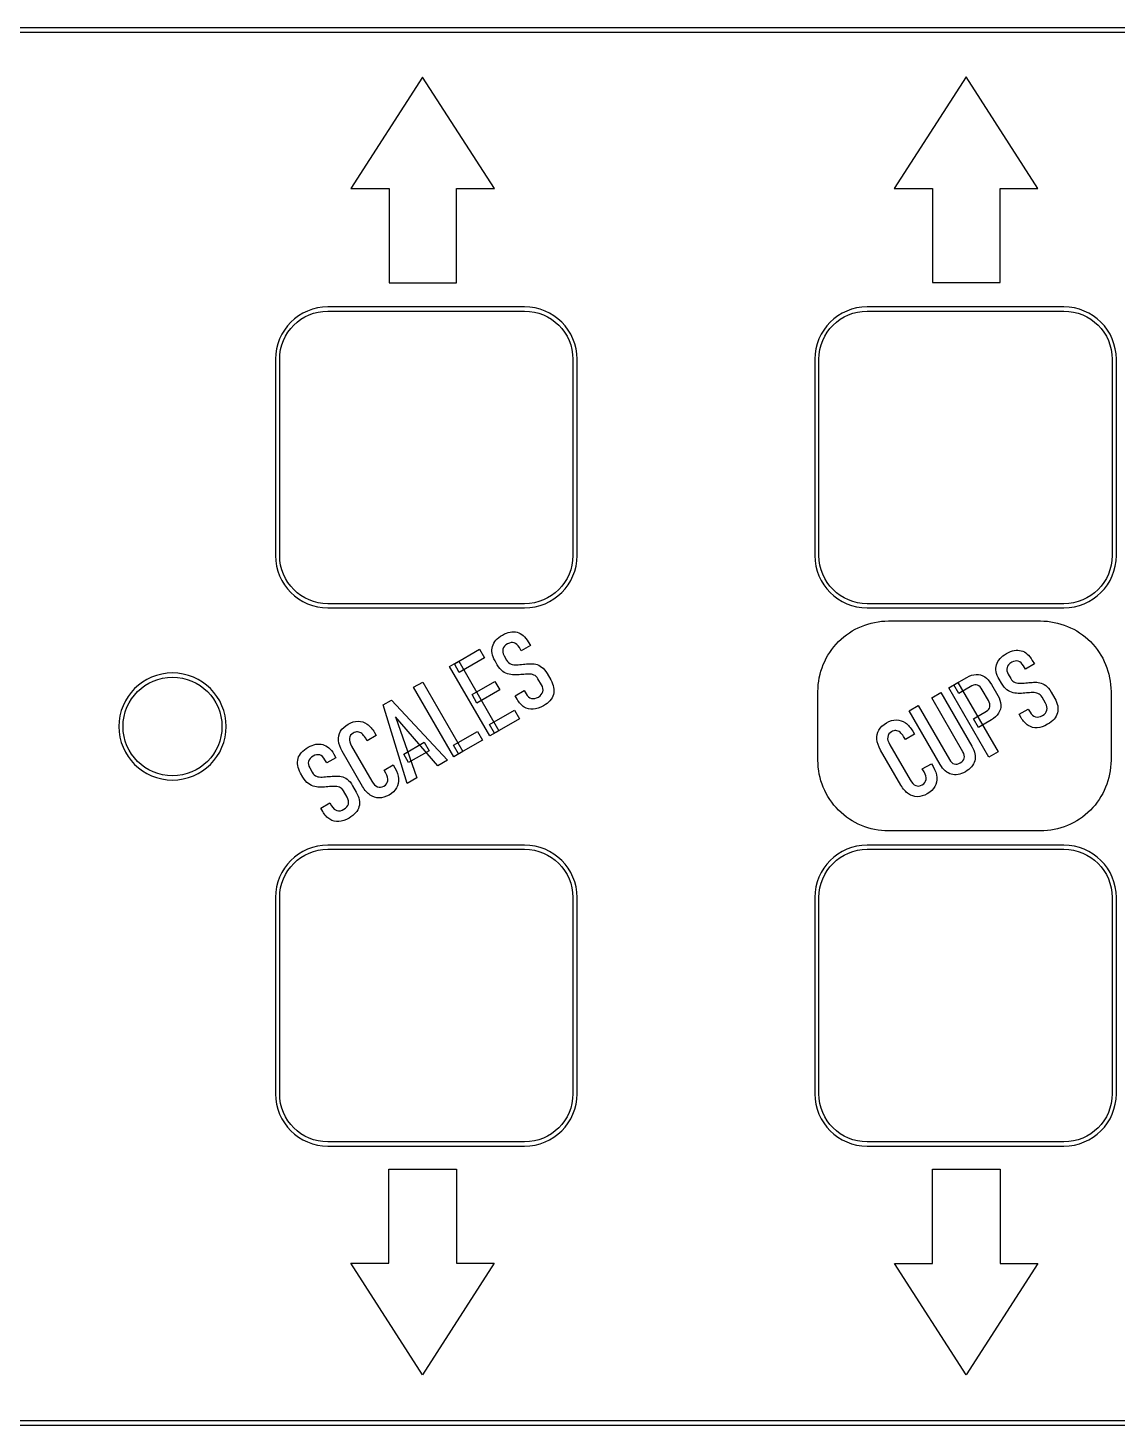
# Model space of a CAD drawing. Header units: inches. Extents: x 0 to 16.7, y 0 to 3.5.
# Drawn here: x 9.445 to 12.147, y 0 to 3.465 of the extents above; entities that cross this region are included whole.
import ezdxf

# ---------------------------------------------------------------- set-up
doc = ezdxf.new("R2010")
doc.units = ezdxf.units.IN
doc.layers.add('cnc_outline', color=7, linetype='CONTINUOUS')
doc.layers.add('cut_paths', color=7, linetype='CONTINUOUS')

msp = doc.modelspace()

# ---------------------------------------------------------------- linework, layer by layer
at = {"layer": 'cnc_outline', "color": 7}
for points in [[(-0.000002, 3.464992), (-0.000002, 0.000013), (16.731979, 0.000013), (16.731979, 3.464992)], [(0.010408, 3.454605), (16.721569, 3.454605), (16.721569, 0.0104), (0.010408, 0.0104)], [(10.189193, 2.762713)], [(11.526918, 2.762713)], [(9.803656, 1.865278)], [(9.803656, 1.854891)], [(10.189193, 1.427981)], [(11.526918, 1.427981)]]:
    msp.add_lwpolyline(points, close=True, dxfattribs=at)
for points in [[(10.67708, 2.7731), (10.189193, 2.7731)], [(12.014806, 2.7731), (11.526918, 2.7731)], [(10.189193, 2.762713), (10.67708, 2.762713)], [(11.526918, 2.762713), (12.014806, 2.762713)], [(10.059067, 2.643266), (10.059067, 2.15647)], [(10.069477, 2.15647), (10.069477, 2.643266)], [(10.796795, 2.643266), (10.796795, 2.15647)], [(10.807205, 2.15647), (10.807205, 2.643266)], [(11.396793, 2.643266), (11.396793, 2.15647)], [(11.407203, 2.15647), (11.407203, 2.643266)], [(12.134521, 2.643266), (12.134521, 2.15647)], [(12.144931, 2.15647), (12.144931, 2.643266)], [(10.67708, 2.037023), (10.189193, 2.037023)], [(10.189193, 2.026637), (10.67708, 2.026637)], [(12.014806, 2.037023), (11.526918, 2.037023)], [(11.526918, 2.026637), (12.014806, 2.026637)], [(10.67708, 1.438368), (10.189193, 1.438368)], [(10.189193, 1.427981), (10.67708, 1.427981)], [(12.014806, 1.438368), (11.526918, 1.438368)], [(11.526918, 1.427981), (12.014806, 1.427981)], [(10.059067, 1.308534), (10.059067, 0.821738)], [(10.069477, 0.821738), (10.069477, 1.308534)], [(10.796795, 1.308534), (10.796795, 0.821738)], [(10.807205, 0.821738), (10.807205, 1.308534)], [(11.396793, 1.308534), (11.396793, 0.821738)], [(11.407203, 0.821738), (11.407203, 1.308534)], [(12.134521, 1.308534), (12.134521, 0.821738)], [(12.144931, 0.821738), (12.144931, 1.308534)], [(10.67708, 0.702291), (10.189193, 0.702291)], [(12.014806, 0.702291), (11.526918, 0.702291)], [(10.189193, 0.691905), (10.67708, 0.691905)], [(11.526918, 0.691905), (12.014806, 0.691905)]]:
    msp.add_lwpolyline(points, dxfattribs=at)
for points in [[(10.189193, 2.7731), (10.117388, 2.7731), (10.059067, 2.714909), (10.059067, 2.643266)], [(10.807205, 2.643266), (10.807205, 2.714909), (10.748884, 2.7731), (10.67708, 2.7731)], [(11.526918, 2.7731), (11.455114, 2.7731), (11.396793, 2.714909), (11.396793, 2.643266)], [(12.144931, 2.643266), (12.144931, 2.714909), (12.08661, 2.7731), (12.014806, 2.7731)], [(10.069477, 2.643266), (10.069477, 2.709296), (10.123014, 2.762713), (10.189193, 2.762713)], [(10.67708, 2.762713), (10.743258, 2.762713), (10.796795, 2.709296), (10.796795, 2.643266)], [(11.407203, 2.643266), (11.407203, 2.709296), (11.46074, 2.762713), (11.526918, 2.762713)], [(12.014806, 2.762713), (12.080984, 2.762713), (12.134521, 2.709296), (12.134521, 2.643266)], [(10.059067, 2.15647), (10.059067, 2.084827), (10.117388, 2.026637), (10.189193, 2.026637)], [(10.189193, 2.037023), (10.123014, 2.037023), (10.069477, 2.09044), (10.069477, 2.15647)], [(10.67708, 2.026637), (10.748884, 2.026637), (10.807205, 2.084827), (10.807205, 2.15647)], [(10.796795, 2.15647), (10.796795, 2.09044), (10.743258, 2.037023), (10.67708, 2.037023)], [(11.396793, 2.15647), (11.396793, 2.084827), (11.455114, 2.026637), (11.526918, 2.026637)], [(11.526918, 2.037023), (11.46074, 2.037023), (11.407203, 2.09044), (11.407203, 2.15647)], [(12.014806, 2.026637), (12.08661, 2.026637), (12.144931, 2.084827), (12.144931, 2.15647)], [(12.134521, 2.15647), (12.134521, 2.09044), (12.080984, 2.037023), (12.014806, 2.037023)], [(9.803656, 1.865278), (9.730222, 1.865278), (9.670583, 1.805772), (9.670583, 1.732502)], [(9.680993, 1.732502), (9.680993, 1.800159), (9.735848, 1.854891), (9.803656, 1.854891)], [(9.93673, 1.732502), (9.93673, 1.805772), (9.877091, 1.865278), (9.803656, 1.865278)], [(9.803656, 1.854891), (9.871465, 1.854891), (9.92632, 1.800159), (9.92632, 1.732502)], [(9.670583, 1.732502), (9.670583, 1.659232), (9.730222, 1.599727), (9.803656, 1.599727)], [(9.803656, 1.610114), (9.735848, 1.610114), (9.680993, 1.664846), (9.680993, 1.732502)], [(9.803656, 1.599727), (9.877091, 1.599727), (9.93673, 1.659232), (9.93673, 1.732502)], [(9.92632, 1.732502), (9.92632, 1.664846), (9.871465, 1.610114), (9.803656, 1.610114)], [(10.189193, 1.438368), (10.117388, 1.438368), (10.059067, 1.380178), (10.059067, 1.308534)], [(10.069477, 1.308534), (10.069477, 1.374565), (10.123014, 1.427981), (10.189193, 1.427981)], [(10.807205, 1.308534), (10.807205, 1.380178), (10.748884, 1.438368), (10.67708, 1.438368)], [(10.67708, 1.427981), (10.743258, 1.427981), (10.796795, 1.374565), (10.796795, 1.308534)], [(11.526918, 1.438368), (11.455114, 1.438368), (11.396793, 1.380178), (11.396793, 1.308534)], [(11.407203, 1.308534), (11.407203, 1.374565), (11.46074, 1.427981), (11.526918, 1.427981)], [(12.144931, 1.308534), (12.144931, 1.380178), (12.08661, 1.438368), (12.014806, 1.438368)], [(12.014806, 1.427981), (12.080984, 1.427981), (12.134521, 1.374565), (12.134521, 1.308534)], [(10.059067, 0.821738), (10.059067, 0.750095), (10.117388, 0.691905), (10.189193, 0.691905)], [(10.189193, 0.702291), (10.123014, 0.702291), (10.069477, 0.755709), (10.069477, 0.821738)], [(10.67708, 0.691905), (10.748884, 0.691905), (10.807205, 0.750095), (10.807205, 0.821738)], [(10.796795, 0.821738), (10.796795, 0.755709), (10.743258, 0.702291), (10.67708, 0.702291)], [(11.396793, 0.821738), (11.396793, 0.750095), (11.455114, 0.691905), (11.526918, 0.691905)], [(11.526918, 0.702291), (11.46074, 0.702291), (11.407203, 0.755709), (11.407203, 0.821738)], [(12.014806, 0.691905), (12.08661, 0.691905), (12.144931, 0.750095), (12.144931, 0.821738)], [(12.134521, 0.821738), (12.134521, 0.755709), (12.080984, 0.702291), (12.014806, 0.702291)]]:
    msp.add_open_spline(points, degree=3, dxfattribs=at)
at = {"layer": 'cut_paths', "color": 7}
for points in [[(10.50835, 2.833159), (10.50835, 3.067016), (10.60206, 3.067016), (10.42402, 3.343248), (10.246, 3.067016), (10.34087, 3.067016), (10.34087, 2.833159)], [(11.85635, 2.833253), (11.85635, 3.067109), (11.95006, 3.067109), (11.77202, 3.343341), (11.594, 3.067109), (11.68887, 3.067109), (11.68887, 2.833253)], [(10.515074, 1.866706), (10.50277, 1.888017), (10.564926, 1.923903), (10.57723, 1.902592)], [(10.590437, 1.709106), (10.49105, 1.881249), (10.513545, 1.894237), (10.612932, 1.722093)], [(10.501168, 1.657567), (10.401781, 1.82971), (10.424276, 1.842698), (10.523663, 1.670554)], [(10.558957, 1.790697), (10.546653, 1.812008), (10.60289, 1.844476), (10.615194, 1.823165)], [(11.828868, 1.65641), (11.72948, 1.828554), (11.751975, 1.841541), (11.851362, 1.669398)], [(10.385617, 1.590852), (10.32601, 1.785963), (10.34661, 1.797856), (10.485777, 1.64868), (10.461626, 1.634736), (10.35668, 1.756629), (10.40977, 1.604797)], [(10.602157, 1.715873), (10.589853, 1.737184), (10.65201, 1.77307), (10.664314, 1.751759)], [(10.723828, 1.783752)], [(11.974211, 1.737956)], [(10.513244, 1.664539), (10.50094, 1.68585), (10.560374, 1.720164), (10.572678, 1.698853)], [(10.389403, 1.643079), (10.377167, 1.664272), (10.428195, 1.693732), (10.44043, 1.67254)], [(11.77046, 1.620321)], [(10.340703, 1.562551)], [(11.675978, 1.565768)], [(10.241606, 1.50534)], [(10.508122, 0.635), (10.508122, 0.401143), (10.601832, 0.401143), (10.423792, 0.124911), (10.245772, 0.401143), (10.340642, 0.401143), (10.340642, 0.635)], [(11.856679, 0.634907), (11.856679, 0.40105), (11.950389, 0.40105), (11.772349, 0.124818), (11.594329, 0.40105), (11.689199, 0.40105), (11.689199, 0.634907)]]:
    msp.add_lwpolyline(points, close=True, dxfattribs=at)
at = {"layer": 'cut_paths', "color": 5}
for points in [[(11.579627, 1.99419), (11.95671, 1.99419)], [(11.404686, 1.648627), (11.404686, 1.819249)], [(12.131651, 1.819249), (12.131651, 1.648627)], [(11.95671, 1.473686), (11.579627, 1.473686)]]:
    msp.add_lwpolyline(points, dxfattribs=at)
msp.add_lwpolyline([(11.579627, 1.99419)], close=True, dxfattribs=at)
at = {"layer": 'cut_paths', "color": 7}
for points in [[(10.686072, 1.942382), (10.691267, 1.933384), (10.668772, 1.920397), (10.664122, 1.928451)], [(10.626271, 1.908171), (10.632491, 1.897397)], [(10.609375, 1.885472), (10.603633, 1.895418)], [(11.936463, 1.89659), (11.941658, 1.887592), (11.919163, 1.874604), (11.914513, 1.882658)], [(10.718797, 1.835929), (10.710116, 1.850965)], [(10.73268, 1.863844), (10.741771, 1.848098)], [(11.786771, 1.833222), (11.754213, 1.814424), (11.741911, 1.835731), (11.773996, 1.854255)], [(11.835113, 1.836975), (11.850903, 1.809626)], [(11.859766, 1.839681), (11.854024, 1.849625)], [(11.876653, 1.862373), (11.882873, 1.8516)], [(10.658533, 1.800039), (10.653613, 1.808561), (10.676108, 1.821548), (10.680553, 1.813849)], [(11.764441, 1.66957), (11.686859, 1.803946), (11.709354, 1.816934), (11.786389, 1.683505)], [(11.827598, 1.796962), (11.812356, 1.823362)], [(11.969186, 1.790137), (11.960505, 1.805173)], [(11.983062, 1.818047), (11.992153, 1.802301)], [(11.708012, 1.638254), (11.630977, 1.771683), (11.653472, 1.78467), (11.731054, 1.650294)], [(11.802747, 1.730361), (11.790443, 1.751672), (11.823001, 1.770469)], [(11.908931, 1.754252), (11.904011, 1.762774), (11.926506, 1.775761), (11.930951, 1.768062)], [(11.834826, 1.748888), (11.802747, 1.730361)], [(10.304714, 1.717313), (10.308954, 1.709969), (10.286222, 1.696845), (10.281982, 1.704189)], [(11.63999, 1.720532), (11.64423, 1.713188), (11.621497, 1.700063), (11.617257, 1.707407)], [(10.203858, 1.663975), (10.209053, 1.654977), (10.186558, 1.64199), (10.181908, 1.650044)], [(10.275258, 1.583497), (10.224746, 1.670986)], [(10.247482, 1.684115), (10.297996, 1.596622)], [(11.610533, 1.586715), (11.560022, 1.674204)], [(11.582757, 1.687332), (11.633271, 1.599839)], [(10.144048, 1.629759), (10.150268, 1.618985)], [(10.332559, 1.616577), (10.328319, 1.623921), (10.351051, 1.637045), (10.355291, 1.629701)], [(11.667834, 1.619794), (11.663594, 1.627138), (11.686326, 1.640262), (11.690566, 1.632918)], [(10.127161, 1.607065), (10.121419, 1.617011)], [(10.236582, 1.557522), (10.227901, 1.572558)], [(10.250457, 1.585432), (10.259548, 1.569686)], [(10.176319, 1.521632), (10.171399, 1.530154), (10.193894, 1.543141), (10.198339, 1.535442)]]:
    msp.add_lwpolyline(points, dxfattribs=at)
at = {"layer": 'cut_paths', "color": 5}
for points in [[(11.455925, 1.942951), (11.488733, 1.975758), (11.53323, 1.99419), (11.579627, 1.99419)], [(11.95671, 1.99419), (12.003108, 1.99419), (12.047605, 1.975758), (12.080412, 1.942951)], [(11.404686, 1.819249), (11.404686, 1.865646), (11.423117, 1.910143), (11.455925, 1.942951)], [(12.080412, 1.942951), (12.11322, 1.910143), (12.131651, 1.865646), (12.131651, 1.819249)], [(11.455925, 1.524925), (11.423117, 1.557733), (11.404686, 1.60223), (11.404686, 1.648627)], [(12.131651, 1.648627), (12.131651, 1.60223), (12.11322, 1.557733), (12.080412, 1.524925)], [(11.579627, 1.473686), (11.53323, 1.473686), (11.488733, 1.492117), (11.455925, 1.524925)], [(12.080412, 1.524925), (12.047605, 1.492117), (12.003108, 1.473686), (11.95671, 1.473686)]]:
    msp.add_open_spline(points, degree=3, dxfattribs=at)
at = {"layer": 'cut_paths', "color": 7}
for points in [[(10.597319, 1.931236), (10.600537, 1.94225), (10.608855, 1.951631), (10.622273, 1.959377)], [(10.622273, 1.959377), (10.635375, 1.966942), (10.647427, 1.969217), (10.658428, 1.966203)], [(10.651167, 1.940229), (10.646176, 1.941767), (10.64076, 1.940849), (10.634919, 1.937476)], [(10.658428, 1.966203), (10.669384, 1.963267), (10.678598, 1.955327), (10.686072, 1.942382)], [(10.603633, 1.895418), (10.596206, 1.908283), (10.594101, 1.920222), (10.597319, 1.931236)], [(10.623328, 1.924468), (10.621918, 1.919443), (10.622899, 1.914011), (10.626271, 1.908171)], [(10.634919, 1.937476), (10.628683, 1.933876), (10.62482, 1.92954), (10.623328, 1.924468)], [(10.664122, 1.928451), (10.660476, 1.934765), (10.656158, 1.938691), (10.651167, 1.940229)], [(11.84771, 1.885444), (11.850927, 1.896458), (11.859245, 1.905838), (11.872663, 1.913585)], [(11.872663, 1.913585), (11.885766, 1.92115), (11.897818, 1.923425), (11.908819, 1.92041)], [(11.908819, 1.92041), (11.919774, 1.917474), (11.928989, 1.909534), (11.936463, 1.89659)], [(10.623029, 1.869204), (10.618072, 1.87287), (10.613521, 1.878292), (10.609375, 1.885472)], [(10.632491, 1.897397), (10.635408, 1.892345), (10.639016, 1.889008), (10.643316, 1.887387)], [(10.643316, 1.887387), (10.647569, 1.885848), (10.652303, 1.885213), (10.657518, 1.885483)], [(10.657518, 1.885483), (10.662763, 1.885879), (10.668226, 1.88635), (10.673908, 1.886897)], [(10.673908, 1.886897), (10.678978, 1.887408), (10.684081, 1.887775), (10.689216, 1.887999)], [(10.689216, 1.887999), (10.69438, 1.888348), (10.699485, 1.887981), (10.704531, 1.8869)], [(10.704531, 1.8869), (10.709613, 1.885938), (10.714508, 1.88366), (10.719216, 1.880065)], [(10.719216, 1.880065), (10.723999, 1.876514), (10.728487, 1.871107), (10.73268, 1.863844)], [(11.854024, 1.849625), (11.846596, 1.862491), (11.844491, 1.874431), (11.84771, 1.885444)], [(11.873719, 1.878676), (11.872303, 1.873647), (11.873281, 1.868213), (11.876653, 1.862373)], [(11.885309, 1.891684), (11.879074, 1.888084), (11.87521, 1.883748), (11.873719, 1.878676)], [(11.901558, 1.894437), (11.896567, 1.895974), (11.891151, 1.895056), (11.885309, 1.891684)], [(11.914513, 1.882658), (11.910867, 1.888973), (11.906549, 1.892899), (11.901558, 1.894437)], [(10.638591, 1.861929), (10.633127, 1.863193), (10.62794, 1.865618), (10.623029, 1.869204)], [(10.654978, 1.86034), (10.649473, 1.860209), (10.64401, 1.860739), (10.638591, 1.861929)], [(10.67139, 1.861444), (10.666036, 1.860877), (10.660565, 1.860509), (10.654978, 1.86034)], [(10.686768, 1.862424), (10.681873, 1.86233), (10.676747, 1.862003), (10.67139, 1.861444)], [(10.700071, 1.860162), (10.696098, 1.861764), (10.691664, 1.862518), (10.686768, 1.862424)], [(10.710116, 1.850965), (10.707426, 1.855625), (10.704078, 1.85869), (10.700071, 1.860162)], [(10.741771, 1.848098), (10.74929, 1.835075), (10.751526, 1.823), (10.748478, 1.811874)], [(11.773996, 1.854255), (11.782126, 1.858949), (11.78992, 1.861397), (11.79738, 1.861601)], [(11.79738, 1.861601), (11.804918, 1.86185), (11.811896, 1.859881), (11.818314, 1.855691)], [(11.818314, 1.855691), (11.824683, 1.851581), (11.830282, 1.845342), (11.835113, 1.836975)], [(11.873419, 1.823412), (11.868462, 1.827078), (11.863911, 1.832501), (11.859766, 1.839681)], [(11.882873, 1.8516), (11.885789, 1.846548), (11.889398, 1.843212), (11.893698, 1.841591)], [(11.893698, 1.841591), (11.897951, 1.840051), (11.902685, 1.839416), (11.907899, 1.839686)], [(11.907899, 1.839686), (11.913144, 1.840082), (11.918608, 1.840553), (11.924289, 1.841101)], [(11.924289, 1.841101), (11.92936, 1.841611), (11.934463, 1.841978), (11.939597, 1.842202)], [(11.939597, 1.842202), (11.944761, 1.842551), (11.949867, 1.842185), (11.954913, 1.841103)], [(11.954913, 1.841103), (11.959994, 1.840141), (11.964889, 1.837863), (11.969597, 1.834269)], [(10.680553, 1.813849), (10.684153, 1.807614), (10.68859, 1.803756), (10.693863, 1.802276)], [(10.693863, 1.802276), (10.699171, 1.800922), (10.704942, 1.802045), (10.711176, 1.805644)], [(10.711176, 1.805644), (10.717254, 1.809153), (10.720954, 1.813499), (10.722277, 1.818681)], [(10.722277, 1.818681), (10.723556, 1.823946), (10.722396, 1.829695), (10.718797, 1.835929)], [(10.748478, 1.811874), (10.745384, 1.800827), (10.737168, 1.791453), (10.723828, 1.783752)], [(11.800468, 1.834652), (11.795994, 1.836387), (11.791429, 1.835911), (11.786771, 1.833222)], [(11.812356, 1.823362), (11.808984, 1.829202), (11.805021, 1.832966), (11.800468, 1.834652)], [(11.850903, 1.809626), (11.855596, 1.801497), (11.858068, 1.793662), (11.858317, 1.786124)], [(11.888981, 1.816137), (11.883517, 1.817401), (11.87833, 1.819826), (11.873419, 1.823412)], [(11.905369, 1.814548), (11.899863, 1.814418), (11.8944, 1.814947), (11.888981, 1.816137)], [(11.92178, 1.815652), (11.916426, 1.815086), (11.910956, 1.814718), (11.905369, 1.814548)], [(11.937158, 1.816632), (11.932262, 1.816538), (11.927136, 1.816211), (11.92178, 1.815652)], [(11.950461, 1.81437), (11.946488, 1.815972), (11.942053, 1.816726), (11.937158, 1.816632)], [(11.960505, 1.805173), (11.957815, 1.809832), (11.954467, 1.812898), (11.950461, 1.81437)], [(11.969597, 1.834269), (11.97438, 1.830718), (11.978868, 1.825311), (11.983062, 1.818047)], [(11.992153, 1.802301), (11.999672, 1.789278), (12.001907, 1.777204), (11.998859, 1.766078)], [(10.676174, 1.780704), (10.669426, 1.784912), (10.663546, 1.791357), (10.658533, 1.800039)], [(10.69831, 1.775173), (10.690251, 1.774731), (10.682873, 1.776575), (10.676174, 1.780704)], [(10.723825, 1.78375), (10.714827, 1.778555), (10.706322, 1.775696), (10.69831, 1.775173)], [(11.823001, 1.770469), (11.82766, 1.773159), (11.830379, 1.776835), (11.831158, 1.781495)], [(11.831158, 1.781495), (11.832019, 1.786203), (11.830833, 1.791359), (11.827598, 1.796962)], [(11.858317, 1.786124), (11.858648, 1.778632), (11.856819, 1.771683), (11.852831, 1.765277)], [(11.930951, 1.768062), (11.934551, 1.761827), (11.938987, 1.757969), (11.944261, 1.756489)], [(11.961574, 1.759857), (11.967652, 1.763366), (11.971352, 1.767711), (11.972675, 1.772894)], [(11.972675, 1.772894), (11.973948, 1.778155), (11.972785, 1.783903), (11.969186, 1.790137)], [(10.220609, 1.720532), (10.224601, 1.727471), (10.23082, 1.733379), (10.239266, 1.738255)], [(10.239266, 1.738255), (10.24779, 1.743176), (10.256016, 1.745608), (10.263942, 1.74555)], [(10.263942, 1.74555), (10.271947, 1.745538), (10.279379, 1.743146), (10.286238, 1.738375)], [(10.286238, 1.738375), (10.293178, 1.733647), (10.299337, 1.726627), (10.304714, 1.717313)], [(11.555885, 1.723751), (11.559877, 1.73069), (11.566096, 1.736597), (11.574541, 1.741473)], [(11.574541, 1.741473), (11.583066, 1.746395), (11.591291, 1.748827), (11.599218, 1.748769)], [(11.599218, 1.748769), (11.607223, 1.748756), (11.614655, 1.746365), (11.621513, 1.741593)], [(11.621513, 1.741593), (11.628454, 1.736865), (11.634613, 1.729845), (11.63999, 1.720532)], [(11.852831, 1.765277), (11.84888, 1.759), (11.842878, 1.753537), (11.834826, 1.748888)], [(11.926563, 1.734913), (11.91982, 1.739124), (11.913943, 1.74557), (11.908931, 1.754252)], [(11.948699, 1.729382), (11.94064, 1.72894), (11.933261, 1.730784), (11.926563, 1.734913)], [(11.944261, 1.756489), (11.949569, 1.755135), (11.95534, 1.756257), (11.961574, 1.759857)], [(11.974214, 1.737959), (11.965216, 1.732764), (11.956711, 1.729905), (11.948699, 1.729382)], [(11.998859, 1.766078), (11.995765, 1.755031), (11.987549, 1.745657), (11.974211, 1.737956)], [(10.215676, 1.697636), (10.215051, 1.70601), (10.216696, 1.713643), (10.220609, 1.720532)], [(10.242476, 1.703167), (10.241712, 1.697569), (10.243381, 1.691218), (10.247482, 1.684115)], [(10.251912, 1.716352), (10.246468, 1.713208), (10.243322, 1.708814), (10.242476, 1.703167)], [(10.262771, 1.719145), (10.259244, 1.719426), (10.255625, 1.718495), (10.251912, 1.716352)], [(10.273069, 1.714987), (10.269816, 1.717528), (10.266384, 1.718914), (10.262771, 1.719145)], [(10.281982, 1.704189), (10.279249, 1.708924), (10.276278, 1.712523), (10.273069, 1.714987)], [(11.550951, 1.700854), (11.550327, 1.709229), (11.551972, 1.716861), (11.555885, 1.723751)], [(11.560022, 1.674204), (11.554599, 1.683596), (11.551576, 1.69248), (11.550951, 1.700854)], [(11.577751, 1.706384), (11.576987, 1.700785), (11.578656, 1.694435), (11.582757, 1.687332)], [(11.587187, 1.719569), (11.581743, 1.716425), (11.578597, 1.71203), (11.577751, 1.706384)], [(11.598046, 1.722362), (11.594519, 1.722643), (11.5909, 1.721712), (11.587187, 1.719569)], [(11.608344, 1.718204), (11.605091, 1.720745), (11.601658, 1.722131), (11.598046, 1.722362)], [(11.617257, 1.707407), (11.614523, 1.712141), (11.611553, 1.71574), (11.608344, 1.718204)], [(10.115105, 1.652829), (10.118322, 1.663843), (10.12664, 1.673223), (10.140059, 1.68097)], [(10.140059, 1.68097), (10.153161, 1.688535), (10.165213, 1.69081), (10.176214, 1.687796)], [(10.168953, 1.661822), (10.163962, 1.66336), (10.158546, 1.662442), (10.152704, 1.659069)], [(10.176214, 1.687796), (10.187169, 1.68486), (10.196384, 1.67692), (10.203858, 1.663975)], [(10.224746, 1.670986), (10.219323, 1.680378), (10.2163, 1.689261), (10.215676, 1.697636)], [(11.767646, 1.653898), (11.768791, 1.658662), (11.767723, 1.663886), (11.764441, 1.66957)], [(11.786389, 1.683505), (11.793954, 1.670403), (11.796347, 1.658419), (11.793569, 1.647555)], [(10.121419, 1.617011), (10.113992, 1.629876), (10.111887, 1.641815), (10.115105, 1.652829)], [(10.141114, 1.646061), (10.139698, 1.641033), (10.140676, 1.635599), (10.144048, 1.629759)], [(10.152704, 1.659069), (10.146469, 1.655469), (10.142605, 1.651133), (10.141114, 1.646061)], [(10.181908, 1.650044), (10.178262, 1.656358), (10.173944, 1.660284), (10.168953, 1.661822)], [(10.355291, 1.629701), (10.360668, 1.620388), (10.363669, 1.611544), (10.364293, 1.60317)], [(11.690566, 1.632918), (11.695943, 1.623604), (11.698944, 1.61476), (11.699568, 1.606386)], [(11.735438, 1.613992), (11.724719, 1.617064), (11.715577, 1.625151), (11.708012, 1.638254)], [(11.731054, 1.650294), (11.734334, 1.644613), (11.738283, 1.641053), (11.742902, 1.639612)], [(11.742902, 1.639612), (11.747554, 1.638303), (11.752523, 1.639174), (11.75781, 1.642227)], [(11.75781, 1.642227), (11.763255, 1.64537), (11.766534, 1.649261), (11.767646, 1.653898)], [(11.793569, 1.647555), (11.790871, 1.636736), (11.783167, 1.627658), (11.77046, 1.620321)], [(10.140815, 1.590797), (10.135858, 1.594463), (10.131307, 1.599885), (10.127161, 1.607065)], [(10.150268, 1.618985), (10.153185, 1.613933), (10.156793, 1.610596), (10.161093, 1.608975)], [(10.161093, 1.608975), (10.165346, 1.607436), (10.17008, 1.606801), (10.175295, 1.607071)], [(10.175295, 1.607071), (10.18054, 1.607467), (10.186003, 1.607938), (10.191685, 1.608485)], [(10.191685, 1.608485), (10.196756, 1.608996), (10.201858, 1.609363), (10.206993, 1.609587)], [(10.206993, 1.609587), (10.212157, 1.609936), (10.217262, 1.609569), (10.222308, 1.608488)], [(10.222308, 1.608488), (10.22739, 1.607526), (10.232285, 1.605248), (10.236993, 1.601653)], [(10.236993, 1.601653), (10.241776, 1.598102), (10.246264, 1.592695), (10.250457, 1.585432)], [(10.297996, 1.596622), (10.302052, 1.589598), (10.306694, 1.585017), (10.311924, 1.582879)], [(10.328061, 1.584459), (10.333586, 1.587649), (10.336732, 1.592044), (10.337498, 1.597644)], [(10.337498, 1.597644), (10.338261, 1.603242), (10.336615, 1.609553), (10.332559, 1.616577)], [(10.364293, 1.60317), (10.364998, 1.594842), (10.363353, 1.58721), (10.359359, 1.580273)], [(11.633271, 1.599839), (11.637327, 1.592815), (11.641969, 1.588233), (11.647199, 1.586096)], [(11.663336, 1.587676), (11.668861, 1.590866), (11.672007, 1.595261), (11.672773, 1.600861)], [(11.672773, 1.600861), (11.673536, 1.606459), (11.67189, 1.61277), (11.667834, 1.619794)], [(11.699568, 1.606386), (11.700273, 1.598059), (11.698628, 1.590426), (11.694634, 1.58349)], [(11.770459, 1.620321), (11.757831, 1.61303), (11.746157, 1.61092), (11.735438, 1.613992)], [(10.156377, 1.583522), (10.150913, 1.584786), (10.145726, 1.587211), (10.140815, 1.590797)], [(10.172764, 1.581933), (10.167258, 1.581802), (10.161796, 1.582332), (10.156377, 1.583522)], [(10.189176, 1.583037), (10.183822, 1.58247), (10.178351, 1.582102), (10.172764, 1.581933)], [(10.204554, 1.584017), (10.199658, 1.583923), (10.194532, 1.583596), (10.189176, 1.583037)], [(10.217857, 1.581755), (10.213884, 1.583357), (10.20945, 1.584111), (10.204554, 1.584017)], [(10.227901, 1.572558), (10.225211, 1.577218), (10.221863, 1.580283), (10.217857, 1.581755)], [(10.259548, 1.569686), (10.267067, 1.556663), (10.269303, 1.544588), (10.266255, 1.533462)], [(10.293734, 1.562435), (10.286793, 1.567163), (10.280635, 1.574184), (10.275258, 1.583497)], [(10.316029, 1.55526), (10.308103, 1.555318), (10.300671, 1.55771), (10.293734, 1.562435)], [(10.311924, 1.582879), (10.317235, 1.580787), (10.322613, 1.581314), (10.328061, 1.584459)], [(10.340706, 1.562555), (10.33226, 1.557679), (10.324035, 1.555248), (10.316029, 1.55526)], [(10.359359, 1.580273), (10.355446, 1.57338), (10.349227, 1.567473), (10.340703, 1.562551)], [(11.62901, 1.565654), (11.622069, 1.570382), (11.61591, 1.577402), (11.610533, 1.586715)], [(11.651305, 1.558478), (11.643379, 1.558536), (11.635947, 1.560928), (11.62901, 1.565654)], [(11.647199, 1.586096), (11.652509, 1.584004), (11.657888, 1.584531), (11.663336, 1.587676)], [(11.675982, 1.565774), (11.667536, 1.560898), (11.659311, 1.558466), (11.651305, 1.558478)], [(11.694634, 1.58349), (11.690721, 1.576597), (11.684502, 1.570689), (11.675978, 1.565768)], [(10.198339, 1.535442), (10.201939, 1.529207), (10.206375, 1.525349), (10.211649, 1.523869)], [(10.211649, 1.523869), (10.216957, 1.522515), (10.222728, 1.523638), (10.228962, 1.527237)], [(10.228962, 1.527237), (10.23504, 1.530746), (10.23874, 1.535092), (10.240063, 1.540274)], [(10.240063, 1.540274), (10.241342, 1.545539), (10.240182, 1.551288), (10.236582, 1.557522)], [(10.266255, 1.533462), (10.263161, 1.522415), (10.254945, 1.513041), (10.241606, 1.50534)], [(10.19396, 1.502297), (10.187212, 1.506505), (10.181331, 1.51295), (10.176319, 1.521632)], [(10.216096, 1.496766), (10.208037, 1.496324), (10.200658, 1.498168), (10.19396, 1.502297)], [(10.241611, 1.505343), (10.232613, 1.500148), (10.224108, 1.497289), (10.216096, 1.496766)]]:
    msp.add_open_spline(points, degree=3, dxfattribs=at)

doc.saveas('drawing.dxf')
